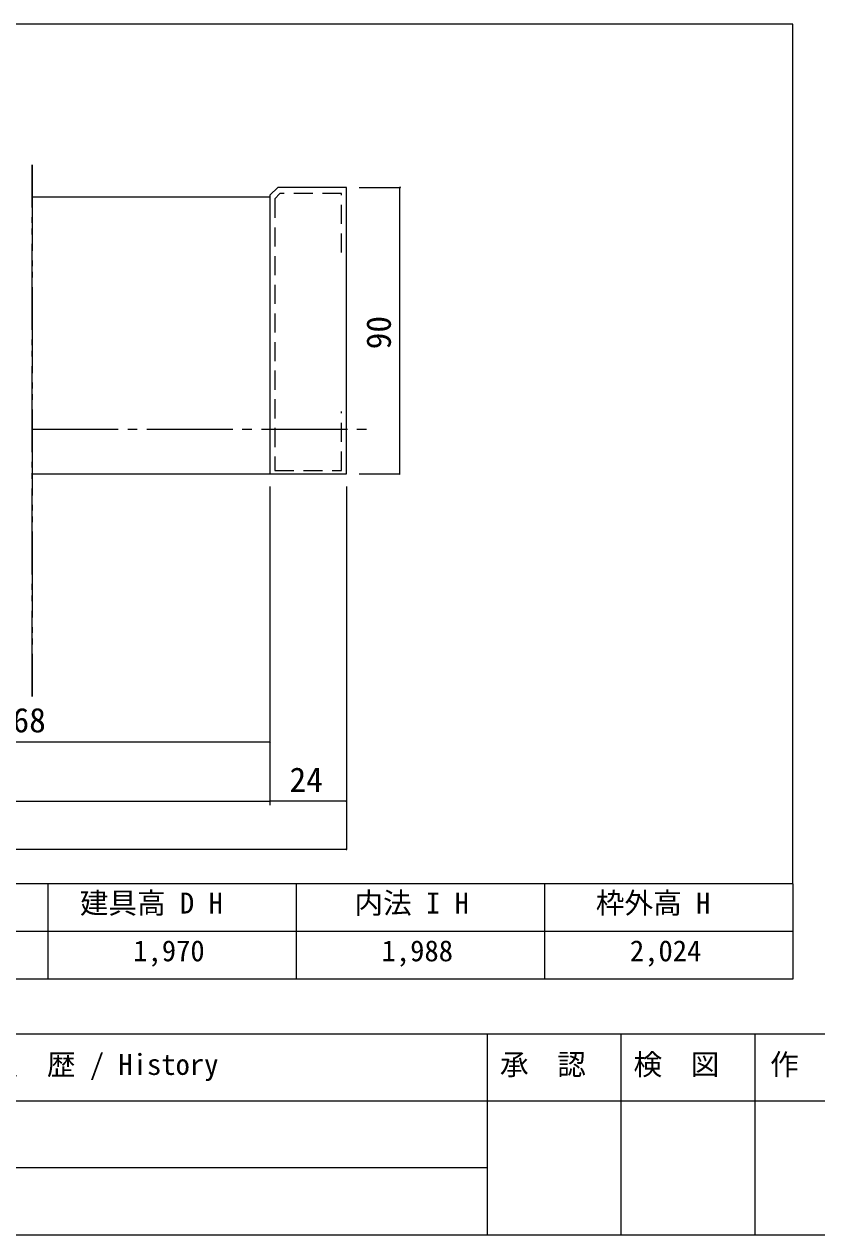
# Model space of a CAD drawing. Units: millimetres on the paper, enlarged 10 times, with parts at other scales. Extents: x -1985 to 2015, y -1370 to 1400.
# Drawn here: x -410 to 420, y -1370 to -102 of the extents above; entities that cross this region are included whole.
import ezdxf
from ezdxf.enums import TextEntityAlignment as Align

# ---------------------------------------------------------------- set-up
doc = ezdxf.new("R2010")
doc.units = ezdxf.units.MM
doc.header["$LTSCALE"] = 10
for name, pattern in [('CHAIN2', [12, 9, -1, 1, -1]), ('DOUBLE_CHAIN2', [12.8, 9, -1, 0.6, -0.6, 0.6, -1]), ('USER9', [3, 2, -1])]:
    doc.linetypes.add(name, pattern=pattern)
for name, color, linetype, lineweight in [('1-1_0', 7, 'Continuous', 20), ('2-0', 7, 'Continuous', 20), ('2-1', 7, 'Continuous', 20)]:
    doc.layers.add(name, color=color, linetype=linetype, lineweight=lineweight)
doc.styles.add('ＭＳ ゴシック', font='')
doc.styles.get('ＭＳ ゴシック').set_extended_font_data('MS Gothic')

msp = doc.modelspace()

# ---------------------------------------------------------------- linework, layer by layer
at = {"layer": '1-1_0'}
for p, q in [((395, -102.5), (-1935, -102.5)), ((395, -102.5), (-1935, -102.5)), ((395, -102.5), (-1935, -102.5)), ((395, -102.5), (-1935, -102.5)), ((395, -102.5), (-1935, -102.5)), ((395, -102.5), (-1935, -102.5)), ((395, -1002.5), (395, -102.5)), ((395, -1002.5), (395, -102.5)), ((395, -1002.5), (395, -102.5)), ((395, -1002.5), (-1935, -1002.5)), ((395, -1002.5), (-1935, -1002.5)), ((395, -1002.5), (-1935, -1002.5)), ((-385, -1002.5), (-385, -1102.5)), ((-125, -1002.5), (-125, -1102.5)), ((135, -1002.5), (135, -1102.5)), ((395, -1002.5), (395, -1102.5)), ((395, -1052.5), (-1935, -1052.5)), ((395, -1102.5), (-1935, -1102.5)), ((2015, -1160), (-1985, -1160)), ((75, -1160), (75, -1370)), ((215, -1160), (215, -1370)), ((355, -1160), (355, -1370)), ((2015, -1230), (-1175, -1230)), ((75, -1300), (-1175, -1300)), ((-1985, -1370), (2015, -1370))]:
    msp.add_line(p, q, dxfattribs=at)
msp.add_lwpolyline([(395, -1002.5), (-1935, -1002.5), (-1935, -1102.5)], dxfattribs=at)
at = {"layer": '2-0', "color": 4, "linetype": 'CHAIN2', "lineweight": 9}
msp.add_line((-401.5, -526.66), (-48.59, -526.66), dxfattribs=at)
at = {"layer": '2-1'}
for p, q in [((-152.51, -281.65), (-144.18, -273.32)), ((-401.5, -283.32), (-152.51, -283.32)), ((-401.5, -573.32), (-152.51, -573.32))]:
    msp.add_line(p, q, dxfattribs=at)
at = {"layer": '2-1', "color": 4, "lineweight": 9}
for p, q in [((-59.18, -273.32), (-16.46, -273.32)), ((-16.46, -272.8), (-16.46, -273.84)), ((-16.46, -573.32), (-16.46, -273.32)), ((-59.18, -573.32), (-16.46, -573.32)), ((-16.46, -573.84), (-16.46, -572.8)), ((-152.51, -586.65), (-152.51, -920.26)), ((-152.51, -586.65), (-152.51, -857.91)), ((-152.51, -586.65), (-152.51, -916.09)), ((-72.51, -586.65), (-72.51, -920.26)), ((-72.51, -586.65), (-72.51, -966.14)), ((-666.12, -853.74), (-152.51, -853.74)), ((-151.99, -853.74), (-153.03, -853.74)), ((-1405.75, -916.09), (-152.51, -916.09)), ((-153.03, -916.09), (-151.99, -916.09)), ((-151.99, -916.09), (-153.03, -916.09)), ((-72.51, -916.09), (-152.51, -916.09)), ((-71.99, -916.09), (-73.03, -916.09)), ((-71.99, -966.14), (-73.03, -966.14))]:
    msp.add_line(p, q, dxfattribs=at)
at = {"layer": '2-1', "linetype": 'DOUBLE_CHAIN2'}
msp.add_lwpolyline([(-401.5, -806.56), (-401.5, -249.79), (-401.5, -806.56)], dxfattribs=at)
at = {"layer": '2-1'}
for points in [[(-72.51, -573.32), (-72.51, -273.32), (-144.18, -273.32)], [(-152.51, -281.65), (-152.51, -573.32), (-72.51, -573.32)]]:
    msp.add_lwpolyline(points, dxfattribs=at)
at = {"layer": '2-1', "linetype": 'USER9'}
msp.add_lwpolyline([(-77.51, -341.5), (-77.51, -279.83), (-142.11, -279.83), (-147.51, -285.24), (-147.51, -569.83), (-77.51, -569.83), (-77.51, -507.83)], dxfattribs=at)
at = {"layer": '2-1', "color": 4, "lineweight": 9}
msp.add_lwpolyline([(-1485.75, -793.32), (-1485.75, -966.14), (-72.51, -966.14)], dxfattribs=at)
for centre, start, end in [((-16.46, -273.32), 270, 90), ((-16.46, -573.32), 90, 270), ((-152.51, -853.74), 180, 0), ((-152.51, -916.09), 0, 180), ((-152.51, -916.09), 180, 0), ((-72.51, -916.09), 180, 0), ((-72.51, -966.14), 180, 0)]:
    msp.add_arc(centre, 0.521, start, end, dxfattribs=at)

# ---------------------------------------------------------------- texts
at = {"layer": '1-1_0', "style": 'ＭＳ ゴシック'}
for s, p in [('建具高 D H', (-351.7, -1040.24)), ('内法 I H', (-64.13, -1040.24)), ('枠外高 H', (188.69, -1040.24)), ('1,970', (-295.67, -1090.25)), ('1,988', (-35.67, -1090.25)), ('2,024', (224.33, -1090.25)), ('改\u3000定\u3000履\u3000歴 / History', (-566.02, -1209.21)), ('承\u3000認', (88.24, -1209.21)), ('検\u3000図', (228.1, -1209.21)), ('作\u3000成', (371.17, -1209.21))]:
    msp.add_text(s, height=21.99, dxfattribs=at).set_placement(p, align=Align.BOTTOM_LEFT)
at = {"layer": '2-1', "style": 'ＭＳ ゴシック'}
msp.add_text('90', height=25.66, rotation=90, dxfattribs=at).set_placement((-18.25, -442.87), align=Align.BOTTOM_LEFT)
for s, p in [('568', (-439.54, -851.66)), ('24', (-132.07, -914.01))]:
    msp.add_text(s, height=25.66, dxfattribs=at).set_placement(p, align=Align.BOTTOM_LEFT)

doc.saveas('drawing.dxf')
